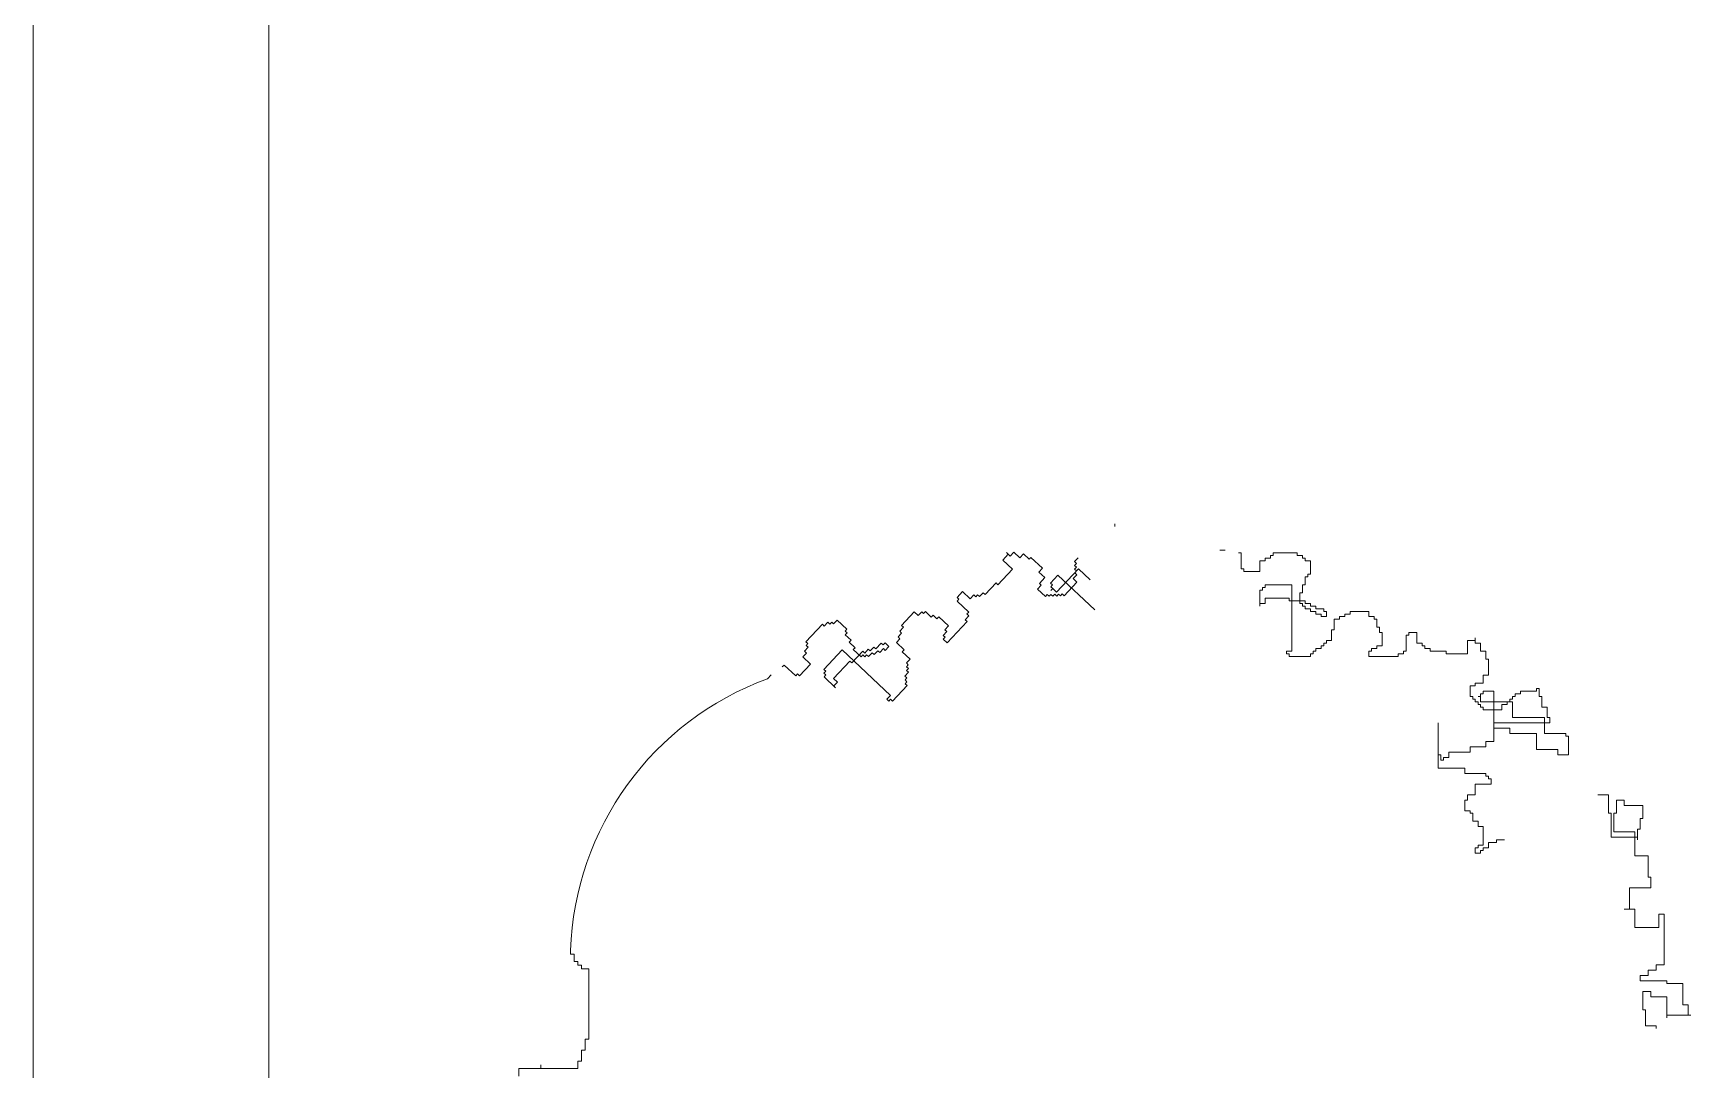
# Model space of a CAD drawing. Header units: millimetres. Extents: x 485872 to 486142, y -52344 to -52207.
# Drawn here: x 486102.0389 to 486102.4254, y -52326.531 to -52326.2891 of the extents above; entities that cross this region are included whole.
import ezdxf

# ---------------------------------------------------------------- set-up
doc = ezdxf.new("R2010")
doc.units = ezdxf.units.MM
doc.header["$LTSCALE"] = 15
doc.linetypes.add('DASHDOTX2', pattern=[50.8, 25.4, -12.7, 0, -12.7])

# ---------------------------------------------------------------- blocks, each defined once
blk = doc.blocks.new('sf')
at = {"color": 84, "lineweight": 5}
for p, q in [((17874.32, 472019.34), (17874.32, 472018.15)), ((17824.47, 472003.24), (17826.9, 472005.83)), ((17826.9, 472005.83), (17826.04, 472006.64)), ((17826.04, 472006.64), (17827.76, 472005.02)), ((17827.76, 472005.02), (17829.38, 472006.74)), ((17829.38, 472006.74), (17831.97, 472004.32)), ((17831.97, 472004.32), (17833.59, 472006.04)), ((17833.59, 472006.04), (17836.18, 472003.61)), ((17836.18, 472003.61), (17836.99, 472004.48)), ((17836.99, 472004.48), (17842.17, 471999.62)), ((17856.31, 472002.59), (17857.93, 472004.32)), ((17921.06, 472007.66), (17923.43, 472007.66)), ((17929.35, 472006.47), (17930.54, 472006.47)), ((17930.54, 472006.47), (17930.54, 471999.37)), ((17941.19, 472002.92), (17941.19, 472004.11)), ((17941.19, 472004.11), (17943.56, 472004.11)), ((17943.56, 472004.11), (17943.56, 472005.29)), ((17943.56, 472005.29), (17944.74, 472005.29)), ((17944.74, 472005.29), (17944.74, 472006.47)), ((17944.74, 472006.47), (17955.4, 472006.47)), ((17955.4, 472006.47), (17955.4, 472005.29)), ((17955.4, 472005.29), (17957.77, 472005.29)), ((17957.77, 472005.29), (17957.77, 472004.11)), ((17957.77, 472004.11), (17958.95, 472004.11)), ((17958.95, 472004.11), (17958.95, 472002.92)), ((17822.3, 471992.28), (17828.78, 471999.19)), ((17828.78, 471999.19), (17824.47, 472003.24)), ((17842.17, 471999.62), (17840.55, 471997.89)), ((17840.55, 471997.89), (17843.13, 471995.46)), ((17845.72, 471993.04), (17848.96, 471996.49)), ((17858.09, 471999.3), (17848.36, 471988.93)), ((17848.96, 471996.49), (17865.36, 471981.11)), ((17855.71, 471995.03), (17857.33, 471996.76)), ((17857.17, 472001.78), (17856.31, 472002.59)), ((17856.36, 472000.92), (17857.17, 472001.78)), ((17857.22, 472000.11), (17856.36, 472000.92)), ((17856.41, 471999.24), (17857.22, 472000.11)), ((17857.28, 471998.43), (17856.41, 471999.24)), ((17856.47, 471997.57), (17857.28, 471998.43)), ((17857.33, 471996.76), (17856.47, 471997.57)), ((17863.26, 471994.44), (17858.09, 471999.3)), ((17930.54, 471999.37), (17931.72, 471999.37)), ((17931.72, 471999.37), (17931.72, 471998.19)), ((17931.72, 471998.19), (17938.82, 471998.19)), ((17938.82, 471998.19), (17938.82, 472002.92)), ((17938.82, 472002.92), (17941.19, 472002.92)), ((17958.95, 472002.92), (17961.32, 472002.92)), ((17961.32, 471997.01), (17960.14, 471997.01)), ((17960.14, 471997.01), (17960.14, 471995.82)), ((17961.32, 472002.92), (17961.32, 471997.01)), ((17804.06, 471986.67), (17806.49, 471989.26)), ((17806.49, 471989.26), (17809.94, 471986.02)), ((17814.09, 471986.99), (17815.71, 471988.72)), ((17815.71, 471988.72), (17816.58, 471987.91)), ((17816.58, 471987.91), (17821.44, 471993.09)), ((17821.44, 471993.09), (17822.3, 471992.28)), ((17841.57, 471992.07), (17839.95, 471990.34)), ((17839.95, 471990.34), (17843.4, 471987.1)), ((17843.13, 471995.46), (17840.7, 471992.87)), ((17840.7, 471992.87), (17841.57, 471992.07)), ((17846.59, 471992.23), (17845.72, 471993.04)), ((17845.77, 471991.36), (17846.59, 471992.23)), ((17846.64, 471990.55), (17845.77, 471991.36)), ((17846.64, 471990.55), (17845.83, 471989.69)), ((17845.83, 471989.69), (17846.64, 471990.55)), ((17848.36, 471988.93), (17846.64, 471990.55)), ((17851.76, 471987.37), (17857.43, 471993.41)), ((17857.43, 471993.41), (17855.71, 471995.03)), ((17938.82, 471982.81), (17938.82, 471989.91)), ((17938.82, 471989.91), (17940.01, 471989.91)), ((17940.01, 471989.91), (17940.01, 471991.09)), ((17940.01, 471991.09), (17941.19, 471991.09)), ((17941.19, 471991.09), (17941.19, 471992.28)), ((17941.19, 471992.28), (17953.03, 471992.28)), ((17953.03, 471992.28), (17953.03, 471962.7)), ((17957.77, 471988.73), (17956.59, 471988.73)), ((17956.59, 471988.73), (17956.59, 471983.99)), ((17958.95, 471992.28), (17957.77, 471992.28)), ((17957.77, 471992.28), (17957.77, 471988.73)), ((17960.14, 471995.82), (17958.95, 471995.82)), ((17958.95, 471995.82), (17958.95, 471992.28)), ((17804.92, 471985.86), (17804.06, 471986.67)), ((17804.11, 471984.99), (17804.92, 471985.86)), ((17809.29, 471980.14), (17804.11, 471984.99)), ((17809.94, 471986.02), (17811.56, 471987.75)), ((17811.56, 471987.75), (17812.42, 471986.94)), ((17812.42, 471986.94), (17813.23, 471987.8)), ((17813.23, 471987.8), (17814.09, 471986.99)), ((17843.4, 471987.1), (17844.21, 471987.96)), ((17844.21, 471987.96), (17845.07, 471987.15)), ((17845.07, 471987.15), (17845.88, 471988.02)), ((17845.88, 471988.02), (17846.74, 471987.21)), ((17846.74, 471987.21), (17847.55, 471988.07)), ((17847.55, 471988.07), (17848.42, 471987.26)), ((17848.42, 471987.26), (17849.23, 471988.13)), ((17849.23, 471988.13), (17850.09, 471987.32)), ((17850.09, 471987.32), (17850.9, 471988.18)), ((17850.9, 471988.18), (17851.76, 471987.37)), ((17941.19, 471983.99), (17938.82, 471983.99)), ((17951.85, 471986.36), (17941.19, 471986.36)), ((17941.19, 471986.36), (17941.19, 471983.99)), ((17951.85, 471985.18), (17951.85, 471986.36)), ((17958.95, 471985.18), (17951.85, 471985.18)), ((17956.59, 471983.99), (17957.77, 471983.99)), ((17957.77, 471983.99), (17957.77, 471982.81)), ((17957.77, 471982.81), (17958.95, 471982.81)), ((17958.95, 471983.99), (17958.95, 471985.18)), ((17961.32, 471983.99), (17958.95, 471983.99)), ((17958.95, 471982.81), (17958.95, 471981.63)), ((17958.95, 471981.63), (17961.32, 471981.63)), ((17961.32, 471982.81), (17961.32, 471983.99)), ((17963.69, 471982.81), (17961.32, 471982.81)), ((17961.32, 471981.63), (17961.32, 471980.44)), ((17963.69, 471981.63), (17963.69, 471982.81)), ((17967.24, 471981.63), (17963.69, 471981.63)), ((17967.24, 471980.44), (17967.24, 471981.63)), ((17736.85, 471966.92), (17744.14, 471974.69)), ((17744.14, 471974.69), (17745.01, 471973.88)), ((17745.01, 471973.88), (17746.63, 471975.6)), ((17746.63, 471975.6), (17747.49, 471974.79)), ((17747.49, 471974.79), (17748.3, 471975.66)), ((17748.3, 471975.66), (17749.16, 471974.85)), ((17749.16, 471974.85), (17750.78, 471976.58)), ((17750.78, 471976.58), (17755.1, 471972.53)), ((17779.33, 471974.15), (17785, 471980.19)), ((17780.19, 471973.34), (17779.33, 471974.15)), ((17785, 471980.19), (17786.73, 471978.57)), ((17786.73, 471978.57), (17788.35, 471980.3)), ((17788.35, 471980.3), (17789.21, 471979.49)), ((17789.21, 471979.49), (17790.02, 471980.35)), ((17790.02, 471980.35), (17792.61, 471977.92)), ((17792.61, 471977.92), (17793.42, 471978.79)), ((17793.42, 471978.79), (17795.14, 471977.17)), ((17795.14, 471977.17), (17795.95, 471978.03)), ((17795.95, 471978.03), (17800.27, 471973.99)), ((17800.27, 471973.99), (17798.65, 471972.26)), ((17799.67, 471966.43), (17808.58, 471975.93)), ((17807.72, 471976.74), (17809.34, 471978.46)), ((17808.58, 471975.93), (17807.72, 471976.74)), ((17808.47, 471979.27), (17809.29, 471980.14)), ((17809.34, 471978.46), (17808.47, 471979.27)), ((17961.32, 471980.44), (17963.69, 471980.44)), ((17963.69, 471980.44), (17963.69, 471979.26)), ((17963.69, 471979.26), (17966.06, 471979.26)), ((17966.06, 471979.26), (17966.06, 471978.08)), ((17966.06, 471978.08), (17968.43, 471978.08)), ((17968.43, 471980.44), (17967.24, 471980.44)), ((17968.43, 471978.08), (17968.43, 471980.44)), ((17971.98, 471972.16), (17971.98, 471976.9)), ((17971.98, 471976.9), (17974.35, 471976.9)), ((17974.35, 471976.9), (17974.35, 471978.08)), ((17974.35, 471978.08), (17976.71, 471978.08)), ((17976.71, 471978.08), (17976.71, 471979.26)), ((17976.71, 471979.26), (17979.08, 471979.26)), ((17979.08, 471980.44), (17987.37, 471980.44)), ((17979.08, 471979.26), (17979.08, 471980.44)), ((17987.37, 471980.44), (17987.37, 471978.08)), ((17987.37, 471978.08), (17989.74, 471978.08)), ((17989.74, 471978.08), (17989.74, 471976.9)), ((17989.74, 471976.9), (17990.92, 471976.9)), ((17990.92, 471976.9), (17990.92, 471973.35)), ((17737.72, 471966.11), (17736.85, 471966.92)), ((17755.1, 471972.53), (17754.29, 471971.66)), ((17754.29, 471971.66), (17755.15, 471970.85)), ((17755.15, 471970.85), (17754.34, 471969.99)), ((17754.34, 471969.99), (17756.93, 471967.56)), ((17756.93, 471967.56), (17756.12, 471966.7)), ((17756.12, 471966.7), (17758.71, 471964.27)), ((17777.06, 471966.54), (17778.68, 471968.26)), ((17780.51, 471963.3), (17777.06, 471966.54)), ((17777.81, 471969.07), (17779.43, 471970.8)), ((17778.68, 471968.26), (17777.81, 471969.07)), ((17778.57, 471971.61), (17780.19, 471973.34)), ((17779.43, 471970.8), (17778.57, 471971.61)), ((17799.51, 471971.45), (17797.89, 471969.72)), ((17797.89, 471969.72), (17798.75, 471968.91)), ((17798.75, 471968.91), (17797.94, 471968.05)), ((17797.94, 471968.05), (17799.67, 471966.43)), ((17798.65, 471972.26), (17799.51, 471971.45)), ((17968.43, 471966.25), (17968.43, 471967.43)), ((17968.43, 471967.43), (17970.79, 471967.43)), ((17970.79, 471967.43), (17970.79, 471972.16)), ((17970.79, 471972.16), (17971.98, 471972.16)), ((17990.92, 471973.35), (17992.11, 471973.35)), ((17992.11, 471973.35), (17992.11, 471970.98)), ((17992.11, 471970.98), (17993.29, 471970.98)), ((17993.29, 471970.98), (17993.29, 471965.06)), ((18003.95, 471962.7), (18003.95, 471969.8)), ((18003.95, 471969.8), (18005.13, 471969.8)), ((18005.13, 471969.8), (18005.13, 471970.98)), ((18005.13, 471970.98), (18008.68, 471970.98)), ((18008.68, 471970.98), (18008.68, 471966.25)), ((18031.18, 471961.51), (18031.18, 471967.43)), ((18031.18, 471967.43), (18034.73, 471967.43)), ((18034.73, 471967.43), (18034.73, 471968.61)), ((18034.73, 471968.61), (18034.73, 471966.25)), ((17735.39, 471960.17), (17737.01, 471961.9)), ((17738.84, 471956.93), (17735.39, 471960.17)), ((17736.15, 471962.71), (17737.77, 471964.43)), ((17737.01, 471961.9), (17736.15, 471962.71)), ((17736.9, 471965.24), (17737.72, 471966.11)), ((17737.77, 471964.43), (17736.9, 471965.24)), ((17744.78, 471954.61), (17752.88, 471963.25)), ((17752.88, 471963.25), (17774.45, 471943.01)), ((17762.1, 471962.71), (17757.24, 471957.52)), ((17758.71, 471964.27), (17757.9, 471963.41)), ((17757.9, 471963.41), (17761.35, 471960.17)), ((17761.35, 471960.17), (17762.16, 471961.03)), ((17762.97, 471961.9), (17762.1, 471962.71)), ((17762.16, 471961.03), (17763.02, 471960.22)), ((17764.59, 471963.62), (17762.97, 471961.9)), ((17763.02, 471960.22), (17763.83, 471961.09)), ((17763.83, 471961.09), (17764.69, 471960.28)), ((17765.45, 471962.81), (17764.59, 471963.62)), ((17764.69, 471960.28), (17766.31, 471962)), ((17767.07, 471964.54), (17765.45, 471962.81)), ((17766.31, 471962), (17767.18, 471961.19)), ((17767.93, 471963.73), (17767.07, 471964.54)), ((17767.18, 471961.19), (17768.8, 471962.92)), ((17770.36, 471966.32), (17767.93, 471963.73)), ((17768.8, 471962.92), (17769.66, 471962.11)), ((17769.66, 471962.11), (17771.28, 471963.84)), ((17771.23, 471965.51), (17770.36, 471966.32)), ((17772.04, 471966.38), (17771.23, 471965.51)), ((17771.28, 471963.84), (17772.14, 471963.03)), ((17773.76, 471964.76), (17772.04, 471966.38)), ((17772.14, 471963.03), (17773.76, 471964.76)), ((17779.7, 471962.44), (17780.51, 471963.3)), ((17783.15, 471959.2), (17779.7, 471962.44)), ((17781.53, 471957.47), (17783.15, 471959.2)), ((17953.03, 471962.7), (17950.66, 471962.7)), ((17950.66, 471962.7), (17950.66, 471961.51)), ((17950.66, 471961.51), (17951.85, 471961.51)), ((17951.85, 471961.51), (17951.85, 471960.33)), ((17951.85, 471960.33), (17961.32, 471960.33)), ((17961.32, 471960.33), (17961.32, 471961.51)), ((17961.32, 471961.51), (17962.51, 471961.51)), ((17962.51, 471961.51), (17962.51, 471962.7)), ((17962.51, 471962.7), (17963.69, 471962.7)), ((17963.69, 471962.7), (17963.69, 471963.88)), ((17963.69, 471963.88), (17966.06, 471963.88)), ((17966.06, 471963.88), (17966.06, 471965.06)), ((17966.06, 471965.06), (17967.24, 471965.06)), ((17967.24, 471965.06), (17967.24, 471966.25)), ((17967.24, 471966.25), (17968.43, 471966.25)), ((17987.37, 471962.7), (17987.37, 471960.33)), ((17988.56, 471962.7), (17987.37, 471962.7)), ((17987.37, 471960.33), (18000.4, 471960.33)), ((17990.92, 471963.88), (17988.56, 471963.88)), ((17988.56, 471963.88), (17988.56, 471962.7)), ((17993.29, 471965.06), (17990.92, 471965.06)), ((17990.92, 471965.06), (17990.92, 471963.88)), ((18000.4, 471960.33), (18000.4, 471961.51)), ((18000.4, 471961.51), (18002.76, 471961.51)), ((18002.76, 471961.51), (18002.76, 471962.7)), ((18002.76, 471962.7), (18003.95, 471962.7)), ((18008.68, 471966.25), (18011.05, 471966.25)), ((18011.05, 471966.25), (18011.05, 471965.06)), ((18011.05, 471965.06), (18012.24, 471965.06)), ((18012.24, 471965.06), (18012.24, 471963.88)), ((18012.24, 471963.88), (18014.6, 471963.88)), ((18014.6, 471963.88), (18014.6, 471962.7)), ((18014.6, 471962.7), (18021.71, 471962.7)), ((18021.71, 471962.7), (18021.71, 471961.51)), ((18021.71, 471961.51), (18031.18, 471961.51)), ((18034.73, 471966.25), (18037.1, 471966.25)), ((18037.1, 471966.25), (18037.1, 471962.7)), ((18037.1, 471962.7), (18039.47, 471962.7)), ((18039.47, 471962.7), (18039.47, 471959.15)), ((18039.47, 471959.15), (18040.65, 471959.15)), ((18040.65, 471959.15), (18040.65, 471952.05)), ((17719.79, 471950.45), (17721.41, 471952.18)), ((17726.32, 471955.69), (17727.13, 471956.55)), ((17727.13, 471956.55), (17732.31, 471951.7)), ((17732.31, 471951.7), (17733.12, 471952.56)), ((17733.12, 471952.56), (17733.98, 471951.75)), ((17733.98, 471951.75), (17738.84, 471956.93)), ((17745.64, 471953.8), (17744.78, 471954.61)), ((17744.83, 471952.94), (17745.64, 471953.8)), ((17745.69, 471952.13), (17744.83, 471952.94)), ((17744.88, 471951.26), (17745.69, 471952.13)), ((17756.38, 471958.33), (17749.09, 471950.56)), ((17757.24, 471957.52), (17756.38, 471958.33)), ((17780.88, 471951.59), (17782.5, 471953.32)), ((17782.39, 471956.66), (17781.53, 471957.47)), ((17781.58, 471955.8), (17782.39, 471956.66)), ((17782.44, 471954.99), (17781.58, 471955.8)), ((17781.63, 471954.12), (17782.44, 471954.99)), ((17782.5, 471953.32), (17781.63, 471954.12)), ((18040.65, 471952.05), (18038.29, 471952.05)), ((18038.29, 471952.05), (18038.29, 471948.5)), ((17750.06, 471946.41), (17744.88, 471951.26)), ((17749.09, 471950.56), (17750.81, 471948.94)), ((17750.81, 471948.94), (17749.19, 471947.22)), ((17749.19, 471947.22), (17750.06, 471946.41)), ((17775.36, 471940.52), (17781.84, 471947.43)), ((17781.74, 471950.78), (17780.88, 471951.59)), ((17780.93, 471949.92), (17781.74, 471950.78)), ((17781.79, 471949.11), (17780.93, 471949.92)), ((17780.98, 471948.24), (17781.79, 471949.11)), ((17781.84, 471947.43), (17780.98, 471948.24)), ((18034.73, 471947.32), (18032.37, 471947.32)), ((18032.37, 471947.32), (18032.37, 471942.59)), ((18038.29, 471948.5), (18034.73, 471948.5)), ((18034.73, 471948.5), (18034.73, 471947.32)), ((18038.29, 471943.77), (18038.29, 471944.95)), ((18038.29, 471944.95), (18043.02, 471944.95)), ((18043.02, 471944.95), (18043.02, 471922.47)), ((18054.86, 471943.77), (18054.86, 471944.95)), ((18054.86, 471944.95), (18061.97, 471944.95)), ((18061.97, 471944.95), (18061.97, 471946.13)), ((18061.97, 471946.13), (18063.15, 471946.13)), ((18063.15, 471946.13), (18063.15, 471942.59)), ((17774.45, 471943.01), (17772.83, 471941.28)), ((17772.83, 471941.28), (17773.69, 471940.47)), ((17773.69, 471940.47), (17774.5, 471941.33)), ((17774.5, 471941.33), (17775.36, 471940.52)), ((18032.37, 471942.59), (18033.55, 471942.59)), ((18033.55, 471942.59), (18033.55, 471941.4)), ((18033.55, 471941.4), (18034.73, 471941.4)), ((18034.73, 471941.4), (18034.73, 471940.22)), ((18034.73, 471940.22), (18035.92, 471940.22)), ((18037.1, 471942.59), (18035.92, 471942.59)), ((18035.92, 471942.59), (18037.1, 471942.59)), ((18035.92, 471940.22), (18035.92, 471939.04)), ((18035.92, 471939.04), (18037.1, 471939.04)), ((18037.1, 471942.59), (18037.1, 471943.77)), ((18037.1, 471943.77), (18038.29, 471943.77)), ((18037.1, 471940.22), (18037.1, 471942.59)), ((18051.31, 471940.22), (18037.1, 471940.22)), ((18037.1, 471939.04), (18037.1, 471937.85)), ((18037.1, 471937.85), (18038.29, 471937.85)), ((18038.29, 471937.85), (18038.29, 471936.67)), ((18046.58, 471936.67), (18046.58, 471939.04)), ((18046.58, 471939.04), (18048.94, 471939.04)), ((18048.94, 471939.04), (18048.94, 471940.22)), ((18048.94, 471940.22), (18050.13, 471940.22)), ((18050.13, 471940.22), (18050.13, 471941.4)), ((18050.13, 471941.4), (18051.31, 471941.4)), ((18051.31, 471941.4), (18051.31, 471942.59)), ((18051.31, 471942.59), (18052.5, 471942.59)), ((18051.31, 471933.12), (18051.31, 471940.22)), ((18052.5, 471942.59), (18052.5, 471943.77)), ((18052.5, 471943.77), (18054.86, 471943.77)), ((18063.15, 471942.59), (18064.34, 471942.59)), ((18064.34, 471942.59), (18064.34, 471937.85)), ((18064.34, 471937.85), (18066.7, 471937.85)), ((18066.7, 471937.85), (18066.7, 471933.12)), ((18018.16, 471916.56), (18018.16, 471930.75)), ((18018.16, 471930.75), (18018.16, 471910.64)), ((18038.29, 471936.67), (18046.58, 471936.67)), ((18067.89, 471930.75), (18043.02, 471930.75)), ((18043.02, 471930.75), (18043.02, 471928.39)), ((18065.52, 471933.12), (18051.31, 471933.12)), ((18065.52, 471926.02), (18065.52, 471933.12)), ((18066.7, 471933.12), (18067.89, 471933.12)), ((18067.89, 471933.12), (18067.89, 471930.75)), ((18043.02, 471922.47), (18039.47, 471922.47)), ((18039.47, 471922.47), (18039.47, 471920.11)), ((18043.02, 471928.39), (18050.13, 471928.39)), ((18050.13, 471928.39), (18050.13, 471926.02)), ((18050.13, 471926.02), (18061.97, 471926.02)), ((18061.97, 471926.02), (18061.97, 471918.92)), ((18074.99, 471926.02), (18065.52, 471926.02)), ((18074.99, 471924.84), (18074.99, 471926.02)), ((18076.18, 471924.84), (18074.99, 471924.84)), ((18076.18, 471916.56), (18076.18, 471924.84)), ((18019.34, 471916.56), (18018.16, 471916.56)), ((18019.34, 471914.19), (18019.34, 471916.56)), ((18022.89, 471915.37), (18020.53, 471915.37)), ((18020.53, 471915.37), (18020.53, 471914.19)), ((18032.37, 471917.74), (18022.89, 471917.74)), ((18022.89, 471917.74), (18022.89, 471915.37)), ((18039.47, 471920.11), (18032.37, 471920.11)), ((18032.37, 471920.11), (18032.37, 471917.74)), ((18061.97, 471918.92), (18071.44, 471918.92)), ((18071.44, 471918.92), (18071.44, 471916.56)), ((18071.44, 471916.56), (18076.18, 471916.56)), ((18018.16, 471910.64), (18030, 471910.64)), ((18020.53, 471914.19), (18019.34, 471914.19)), ((18030, 471910.64), (18030, 471908.28)), ((18030, 471908.28), (18039.47, 471908.28)), ((18039.47, 471908.28), (18039.47, 471907.09)), ((18041.84, 471903.54), (18034.73, 471903.54)), ((18034.73, 471903.54), (18034.73, 471898.81)), ((18039.47, 471907.09), (18040.65, 471907.09)), ((18040.65, 471907.09), (18040.65, 471905.91)), ((18040.65, 471905.91), (18041.84, 471905.91)), ((18041.84, 471905.91), (18041.84, 471903.54)), ((18031.18, 471896.44), (18030, 471896.44)), ((18030, 471896.44), (18030, 471891.71)), ((18034.73, 471898.81), (18031.18, 471898.81)), ((18031.18, 471898.81), (18031.18, 471896.44)), ((18089.2, 471898.81), (18093.94, 471898.81)), ((18093.94, 471898.81), (18093.94, 471890.53)), ((18097.49, 471896.44), (18097.49, 471890.53)), ((18101.04, 471896.44), (18097.49, 471896.44)), ((18101.04, 471894.08), (18101.04, 471896.44)), ((18109.33, 471894.08), (18101.04, 471894.08)), ((18109.33, 471888.16), (18109.33, 471894.08)), ((18030, 471891.71), (18032.37, 471891.71)), ((18032.37, 471891.71), (18032.37, 471890.53)), ((18032.37, 471890.53), (18033.55, 471890.53)), ((18033.55, 471890.53), (18033.55, 471886.98)), ((18033.55, 471886.98), (18035.92, 471886.98)), ((18035.92, 471886.98), (18035.92, 471884.61)), ((18093.94, 471890.53), (18095.12, 471890.53)), ((18095.12, 471890.53), (18095.12, 471879.88)), ((18097.49, 471890.53), (18096.31, 471890.53)), ((18096.31, 471890.53), (18096.31, 471882.25)), ((18108.15, 471883.43), (18108.15, 471888.16)), ((18108.15, 471888.16), (18109.33, 471888.16)), ((18035.92, 471884.61), (18038.29, 471884.61)), ((18038.29, 471884.61), (18038.29, 471876.33)), ((18044.21, 471877.51), (18044.21, 471878.7)), ((18044.21, 471878.7), (18047.76, 471878.7)), ((18095.12, 471879.88), (18106.96, 471879.88)), ((18096.31, 471882.25), (18105.78, 471882.25)), ((18105.78, 471882.25), (18105.78, 471871.6)), ((18106.96, 471878.7), (18106.96, 471883.43)), ((18106.96, 471883.43), (18108.15, 471883.43)), ((18106.96, 471879.88), (18106.96, 471878.7)), ((18035.92, 471875.15), (18034.73, 471875.15)), ((18034.73, 471875.15), (18034.73, 471872.78)), ((18034.73, 471872.78), (18037.1, 471872.78)), ((18038.29, 471876.33), (18035.92, 471876.33)), ((18035.92, 471876.33), (18035.92, 471875.15)), ((18037.1, 471872.78), (18037.1, 471873.97)), ((18037.1, 471873.97), (18038.29, 471873.97)), ((18038.29, 471873.97), (18038.29, 471875.15)), ((18038.29, 471875.15), (18040.65, 471875.15)), ((18040.65, 471875.15), (18040.65, 471877.51)), ((18040.65, 471877.51), (18044.21, 471877.51)), ((18105.78, 471871.6), (18111.7, 471871.6)), ((18111.7, 471871.6), (18111.7, 471862.13)), ((18112.88, 471857.4), (18103.41, 471857.4)), ((18103.41, 471857.4), (18103.41, 471847.94)), ((18111.7, 471862.13), (18112.88, 471862.13)), ((18112.88, 471862.13), (18112.88, 471857.4)), ((18103.41, 471847.94), (18101.04, 471847.94)), ((18101.04, 471847.94), (18105.78, 471847.94)), ((18105.78, 471847.94), (18105.78, 471839.65)), ((18116.44, 471839.65), (18116.44, 471845.57)), ((18116.44, 471845.57), (18118.8, 471845.57)), ((18118.8, 471845.57), (18118.8, 471823.09)), ((18105.78, 471839.65), (18116.44, 471839.65)), ((17632.03, 471827.81), (17632.03, 471829.45)), ((17633.67, 471827.81), (17632.03, 471827.81)), ((17633.67, 471824.52), (17633.67, 471827.81)), ((17635.32, 471824.52), (17633.67, 471824.52)), ((17635.32, 471822.88), (17635.32, 471824.52)), ((17636.96, 471822.88), (17635.32, 471822.88)), ((17636.96, 471821.24), (17636.96, 471822.88)), ((17640.25, 471821.24), (17636.96, 471821.24)), ((17640.25, 471790.02), (17640.25, 471821.24)), ((18111.7, 471820.73), (18111.7, 471818.36)), ((18115.25, 471820.73), (18111.7, 471820.73)), ((18118.8, 471823.09), (18115.25, 471823.09)), ((18115.25, 471823.09), (18115.25, 471820.73)), ((18111.7, 471818.36), (18108.15, 471818.36)), ((18108.15, 471818.36), (18108.15, 471815.99)), ((18108.15, 471815.99), (18119.99, 471815.99)), ((18119.99, 471815.99), (18119.99, 471814.81)), ((18119.99, 471814.81), (18127.09, 471814.81)), ((18127.09, 471814.81), (18127.09, 471805.34)), ((18109.33, 471811.26), (18109.33, 471802.98)), ((18112.88, 471811.26), (18109.33, 471811.26)), ((18112.88, 471808.89), (18112.88, 471811.26)), ((18119.99, 471808.89), (18112.88, 471808.89)), ((18119.99, 471799.43), (18119.99, 471808.89)), ((18127.09, 471805.34), (18129.46, 471805.34)), ((18129.46, 471805.34), (18129.46, 471800.61)), ((18109.33, 471802.98), (18110.52, 471802.98)), ((18110.52, 471802.98), (18110.52, 471795.88)), ((18119.99, 471800.61), (18119.99, 471799.43)), ((18130.64, 471800.61), (18119.99, 471800.61)), ((18129.46, 471800.61), (18130.64, 471800.61)), ((17638.61, 471785.09), (17638.61, 471790.02)), ((17638.61, 471790.02), (17640.25, 471790.02)), ((18110.52, 471795.88), (18115.25, 471795.88)), ((18115.25, 471795.88), (18115.25, 471794.7)), ((17636.96, 471780.16), (17636.96, 471785.09)), ((17636.96, 471785.09), (17638.61, 471785.09)), ((17609.01, 471773.59), (17609.01, 471776.87)), ((17609.01, 471776.87), (17618.87, 471776.87)), ((17618.87, 471776.87), (17618.87, 471778.52)), ((17618.87, 471778.52), (17618.87, 471776.87)), ((17618.87, 471776.87), (17635.32, 471776.87)), ((17635.32, 471776.87), (17635.32, 471780.16)), ((17635.32, 471780.16), (17636.96, 471780.16))]:
    blk.add_line(p, q, dxfattribs=at)
blk.add_arc((17765.74, 471824.8), 133.79, 110.08899, 178.00828, dxfattribs=at)

msp = doc.modelspace()

# ---------------------------------------------------------------- linework, layer by layer
at = {"color": 6, "linetype": 'DASHDOTX2', "lineweight": 13}
msp.add_line((486102.03886, -52306.37664), (486102.03886, -52331.67664), dxfattribs=at)
at = {"linetype": 'Continuous', "lineweight": 13}
msp.add_lwpolyline([(486102.09386, -52324.67664), (486102.09386, -52327.37664)], dxfattribs=at)

# ---------------------------------------------------------------- block references
at = {"lineweight": 5, "xscale": 0.0005240255359560251, "yscale": 0.0005240255359560251, "zscale": 0.0005240255359560251}
msp.add_blockref('sf', (486092.92453, -52573.75383), dxfattribs=at)

doc.saveas('drawing.dxf')
